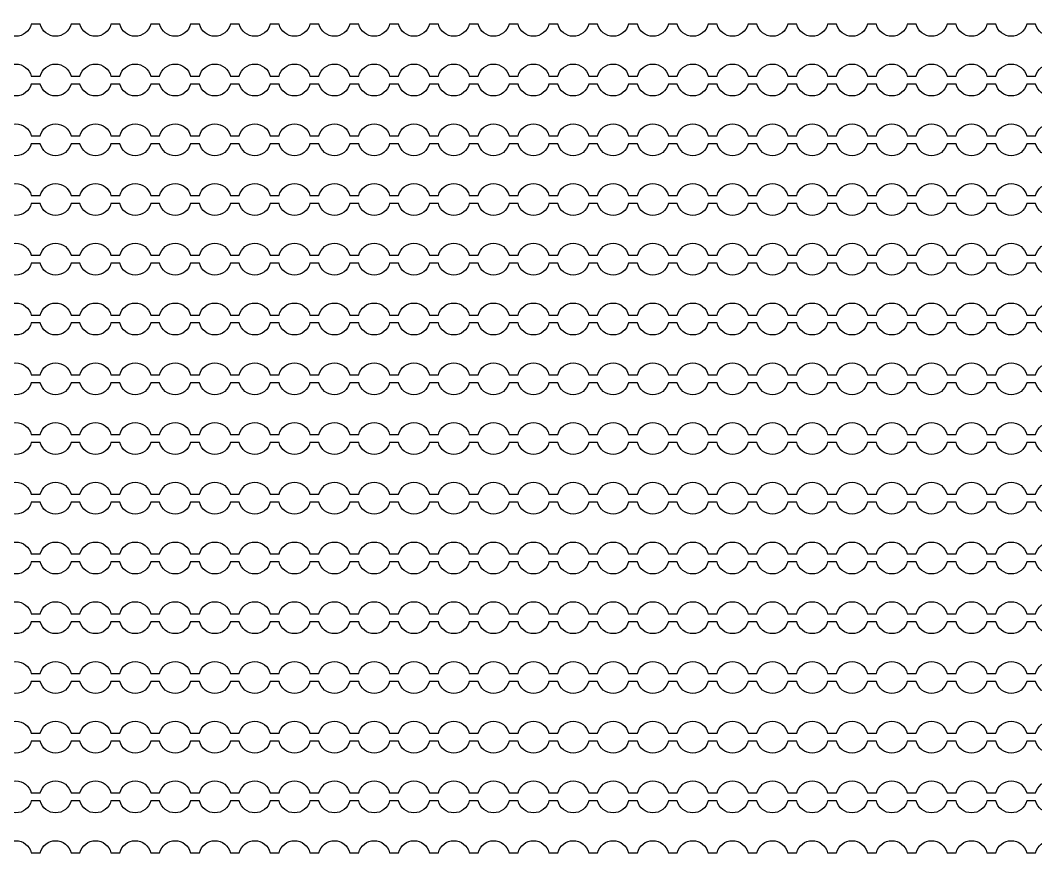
# Model space of a CAD drawing. Extents: x 4056 to 105656, y 4120 to 105720.
# Drawn here: x 56533 to 57808, y 50684 to 51734 of the extents above; entities that cross this region are included whole.
import ezdxf

# ---------------------------------------------------------------- set-up
doc = ezdxf.new("R2010")
doc.units = 13
doc.header["$MEASUREMENT"] = 0
doc.layers.add('Main Layer', color=7, linetype='Continuous', lineweight=0)

msp = doc.modelspace()

# ---------------------------------------------------------------- linework, layer by layer
for points in [[(57846.5, 51728.9, -0.774597), (57807.7, 51728.9), (57796.5, 51728.9, -0.774597), (57757.7, 51728.9), (57746.5, 51728.9, -0.774597), (57707.7, 51728.9), (57696.5, 51728.9, -0.774597), (57657.7, 51728.9), (57646.5, 51728.9, -0.774597), (57607.7, 51728.9), (57596.5, 51728.9, -0.774597), (57557.7, 51728.9), (57546.5, 51728.9, -0.774597), (57507.7, 51728.9), (57496.5, 51728.9, -0.774597), (57457.7, 51728.9), (57446.5, 51728.9, -0.774597), (57407.7, 51728.9), (57396.5, 51728.9, -0.774597), (57357.7, 51728.9), (57346.5, 51728.9, -0.774597), (57307.7, 51728.9), (57296.5, 51728.9, -0.774597), (57257.7, 51728.9), (57246.5, 51728.9, -0.774597), (57207.7, 51728.9), (57196.5, 51728.9, -0.774597), (57157.7, 51728.9), (57146.5, 51728.9, -0.774597), (57107.7, 51728.9), (57096.5, 51728.9, -0.774597), (57057.7, 51728.9), (57046.5, 51728.9, -0.774597), (57007.7, 51728.9), (56996.5, 51728.9, -0.774597), (56957.7, 51728.9), (56946.5, 51728.9, -0.774597), (56907.7, 51728.9), (56896.5, 51728.9, -0.774597), (56857.7, 51728.9), (56846.5, 51728.9, -0.774597), (56807.7, 51728.9), (56796.5, 51728.9, -0.774597), (56757.7, 51728.9), (56746.5, 51728.9, -0.774597), (56707.7, 51728.9), (56696.5, 51728.9, -0.774597), (56657.7, 51728.9), (56646.5, 51728.9, -0.774597), (56607.7, 51728.9), (56596.5, 51728.9, -0.774597), (56557.7, 51728.9), (56546.5, 51728.9, -0.774597), (56507.7, 51728.9)], [(56507.7, 51663.9, -0.774597), (56546.5, 51663.9), (56557.7, 51663.9, -0.774597), (56596.5, 51663.9), (56607.7, 51663.9, -0.774597), (56646.5, 51663.9), (56657.7, 51663.9, -0.774597), (56696.5, 51663.9), (56707.7, 51663.9, -0.774597), (56746.5, 51663.9), (56757.7, 51663.9, -0.774597), (56796.5, 51663.9), (56807.7, 51663.9, -0.774597), (56846.5, 51663.9), (56857.7, 51663.9, -0.774597), (56896.5, 51663.9), (56907.7, 51663.9, -0.774597), (56946.5, 51663.9), (56957.7, 51663.9, -0.774597), (56996.5, 51663.9), (57007.7, 51663.9, -0.774597), (57046.5, 51663.9), (57057.7, 51663.9, -0.774597), (57096.5, 51663.9), (57107.7, 51663.9, -0.774597), (57146.5, 51663.9), (57157.7, 51663.9, -0.774597), (57196.5, 51663.9), (57207.7, 51663.9, -0.774597), (57246.5, 51663.9), (57257.7, 51663.9, -0.774597), (57296.5, 51663.9), (57307.7, 51663.9, -0.774597), (57346.5, 51663.9), (57357.7, 51663.9, -0.774597), (57396.5, 51663.9), (57407.7, 51663.9, -0.774597), (57446.5, 51663.9), (57457.7, 51663.9, -0.774597), (57496.5, 51663.9), (57507.7, 51663.9, -0.774597), (57546.5, 51663.9), (57557.7, 51663.9, -0.774597), (57596.5, 51663.9), (57607.7, 51663.9, -0.774597), (57646.5, 51663.9), (57657.7, 51663.9, -0.774597), (57696.5, 51663.9), (57707.7, 51663.9, -0.774597), (57746.5, 51663.9), (57757.7, 51663.9, -0.774597), (57796.5, 51663.9), (57807.7, 51663.9, -0.774597), (57846.5, 51663.9)], [(57846.5, 51653.9, -0.774597), (57807.7, 51653.9), (57796.5, 51653.9, -0.774597), (57757.7, 51653.9), (57746.5, 51653.9, -0.774597), (57707.7, 51653.9), (57696.5, 51653.9, -0.774597), (57657.7, 51653.9), (57646.5, 51653.9, -0.774597), (57607.7, 51653.9), (57596.5, 51653.9, -0.774597), (57557.7, 51653.9), (57546.5, 51653.9, -0.774597), (57507.7, 51653.9), (57496.5, 51653.9, -0.774597), (57457.7, 51653.9), (57446.5, 51653.9, -0.774597), (57407.7, 51653.9), (57396.5, 51653.9, -0.774597), (57357.7, 51653.9), (57346.5, 51653.9, -0.774597), (57307.7, 51653.9), (57296.5, 51653.9, -0.774597), (57257.7, 51653.9), (57246.5, 51653.9, -0.774597), (57207.7, 51653.9), (57196.5, 51653.9, -0.774597), (57157.7, 51653.9), (57146.5, 51653.9, -0.774597), (57107.7, 51653.9), (57096.5, 51653.9, -0.774597), (57057.7, 51653.9), (57046.5, 51653.9, -0.774597), (57007.7, 51653.9), (56996.5, 51653.9, -0.774597), (56957.7, 51653.9), (56946.5, 51653.9, -0.774597), (56907.7, 51653.9), (56896.5, 51653.9, -0.774597), (56857.7, 51653.9), (56846.5, 51653.9, -0.774597), (56807.7, 51653.9), (56796.5, 51653.9, -0.774597), (56757.7, 51653.9), (56746.5, 51653.9, -0.774597), (56707.7, 51653.9), (56696.5, 51653.9, -0.774597), (56657.7, 51653.9), (56646.5, 51653.9, -0.774597), (56607.7, 51653.9), (56596.5, 51653.9, -0.774597), (56557.7, 51653.9), (56546.5, 51653.9, -0.774597), (56507.7, 51653.9)], [(56507.7, 51588.9, -0.774597), (56546.5, 51588.9), (56557.7, 51588.9, -0.774597), (56596.5, 51588.9), (56607.7, 51588.9, -0.774597), (56646.5, 51588.9), (56657.7, 51588.9, -0.774597), (56696.5, 51588.9), (56707.7, 51588.9, -0.774597), (56746.5, 51588.9), (56757.7, 51588.9, -0.774597), (56796.5, 51588.9), (56807.7, 51588.9, -0.774597), (56846.5, 51588.9), (56857.7, 51588.9, -0.774597), (56896.5, 51588.9), (56907.7, 51588.9, -0.774597), (56946.5, 51588.9), (56957.7, 51588.9, -0.774597), (56996.5, 51588.9), (57007.7, 51588.9, -0.774597), (57046.5, 51588.9), (57057.7, 51588.9, -0.774597), (57096.5, 51588.9), (57107.7, 51588.9, -0.774597), (57146.5, 51588.9), (57157.7, 51588.9, -0.774597), (57196.5, 51588.9), (57207.7, 51588.9, -0.774597), (57246.5, 51588.9), (57257.7, 51588.9, -0.774597), (57296.5, 51588.9), (57307.7, 51588.9, -0.774597), (57346.5, 51588.9), (57357.7, 51588.9, -0.774597), (57396.5, 51588.9), (57407.7, 51588.9, -0.774597), (57446.5, 51588.9), (57457.7, 51588.9, -0.774597), (57496.5, 51588.9), (57507.7, 51588.9, -0.774597), (57546.5, 51588.9), (57557.7, 51588.9, -0.774597), (57596.5, 51588.9), (57607.7, 51588.9, -0.774597), (57646.5, 51588.9), (57657.7, 51588.9, -0.774597), (57696.5, 51588.9), (57707.7, 51588.9, -0.774597), (57746.5, 51588.9), (57757.7, 51588.9, -0.774597), (57796.5, 51588.9), (57807.7, 51588.9, -0.774597), (57846.5, 51588.9)], [(57846.5, 51578.9, -0.774597), (57807.7, 51578.9), (57796.5, 51578.9, -0.774597), (57757.7, 51578.9), (57746.5, 51578.9, -0.774597), (57707.7, 51578.9), (57696.5, 51578.9, -0.774597), (57657.7, 51578.9), (57646.5, 51578.9, -0.774597), (57607.7, 51578.9), (57596.5, 51578.9, -0.774597), (57557.7, 51578.9), (57546.5, 51578.9, -0.774597), (57507.7, 51578.9), (57496.5, 51578.9, -0.774597), (57457.7, 51578.9), (57446.5, 51578.9, -0.774597), (57407.7, 51578.9), (57396.5, 51578.9, -0.774597), (57357.7, 51578.9), (57346.5, 51578.9, -0.774597), (57307.7, 51578.9), (57296.5, 51578.9, -0.774597), (57257.7, 51578.9), (57246.5, 51578.9, -0.774597), (57207.7, 51578.9), (57196.5, 51578.9, -0.774597), (57157.7, 51578.9), (57146.5, 51578.9, -0.774597), (57107.7, 51578.9), (57096.5, 51578.9, -0.774597), (57057.7, 51578.9), (57046.5, 51578.9, -0.774597), (57007.7, 51578.9), (56996.5, 51578.9, -0.774597), (56957.7, 51578.9), (56946.5, 51578.9, -0.774597), (56907.7, 51578.9), (56896.5, 51578.9, -0.774597), (56857.7, 51578.9), (56846.5, 51578.9, -0.774597), (56807.7, 51578.9), (56796.5, 51578.9, -0.774597), (56757.7, 51578.9), (56746.5, 51578.9, -0.774597), (56707.7, 51578.9), (56696.5, 51578.9, -0.774597), (56657.7, 51578.9), (56646.5, 51578.9, -0.774597), (56607.7, 51578.9), (56596.5, 51578.9, -0.774597), (56557.7, 51578.9), (56546.5, 51578.9, -0.774597), (56507.7, 51578.9)], [(56507.7, 51513.9, -0.774597), (56546.5, 51513.9), (56557.7, 51513.9, -0.774597), (56596.5, 51513.9), (56607.7, 51513.9, -0.774597), (56646.5, 51513.9), (56657.7, 51513.9, -0.774597), (56696.5, 51513.9), (56707.7, 51513.9, -0.774597), (56746.5, 51513.9), (56757.7, 51513.9, -0.774597), (56796.5, 51513.9), (56807.7, 51513.9, -0.774597), (56846.5, 51513.9), (56857.7, 51513.9, -0.774597), (56896.5, 51513.9), (56907.7, 51513.9, -0.774597), (56946.5, 51513.9), (56957.7, 51513.9, -0.774597), (56996.5, 51513.9), (57007.7, 51513.9, -0.774597), (57046.5, 51513.9), (57057.7, 51513.9, -0.774597), (57096.5, 51513.9), (57107.7, 51513.9, -0.774597), (57146.5, 51513.9), (57157.7, 51513.9, -0.774597), (57196.5, 51513.9), (57207.7, 51513.9, -0.774597), (57246.5, 51513.9), (57257.7, 51513.9, -0.774597), (57296.5, 51513.9), (57307.7, 51513.9, -0.774597), (57346.5, 51513.9), (57357.7, 51513.9, -0.774597), (57396.5, 51513.9), (57407.7, 51513.9, -0.774597), (57446.5, 51513.9), (57457.7, 51513.9, -0.774597), (57496.5, 51513.9), (57507.7, 51513.9, -0.774597), (57546.5, 51513.9), (57557.7, 51513.9, -0.774597), (57596.5, 51513.9), (57607.7, 51513.9, -0.774597), (57646.5, 51513.9), (57657.7, 51513.9, -0.774597), (57696.5, 51513.9), (57707.7, 51513.9, -0.774597), (57746.5, 51513.9), (57757.7, 51513.9, -0.774597), (57796.5, 51513.9), (57807.7, 51513.9, -0.774597), (57846.5, 51513.9)], [(57846.5, 51503.9, -0.774597), (57807.7, 51503.9), (57796.5, 51503.9, -0.774597), (57757.7, 51503.9), (57746.5, 51503.9, -0.774597), (57707.7, 51503.9), (57696.5, 51503.9, -0.774597), (57657.7, 51503.9), (57646.5, 51503.9, -0.774597), (57607.7, 51503.9), (57596.5, 51503.9, -0.774597), (57557.7, 51503.9), (57546.5, 51503.9, -0.774597), (57507.7, 51503.9), (57496.5, 51503.9, -0.774597), (57457.7, 51503.9), (57446.5, 51503.9, -0.774597), (57407.7, 51503.9), (57396.5, 51503.9, -0.774597), (57357.7, 51503.9), (57346.5, 51503.9, -0.774597), (57307.7, 51503.9), (57296.5, 51503.9, -0.774597), (57257.7, 51503.9), (57246.5, 51503.9, -0.774597), (57207.7, 51503.9), (57196.5, 51503.9, -0.774597), (57157.7, 51503.9), (57146.5, 51503.9, -0.774597), (57107.7, 51503.9), (57096.5, 51503.9, -0.774597), (57057.7, 51503.9), (57046.5, 51503.9, -0.774597), (57007.7, 51503.9), (56996.5, 51503.9, -0.774597), (56957.7, 51503.9), (56946.5, 51503.9, -0.774597), (56907.7, 51503.9), (56896.5, 51503.9, -0.774597), (56857.7, 51503.9), (56846.5, 51503.9, -0.774597), (56807.7, 51503.9), (56796.5, 51503.9, -0.774597), (56757.7, 51503.9), (56746.5, 51503.9, -0.774597), (56707.7, 51503.9), (56696.5, 51503.9, -0.774597), (56657.7, 51503.9), (56646.5, 51503.9, -0.774597), (56607.7, 51503.9), (56596.5, 51503.9, -0.774597), (56557.7, 51503.9), (56546.5, 51503.9, -0.774597), (56507.7, 51503.9)], [(56507.7, 51438.9, -0.774597), (56546.5, 51438.9), (56557.7, 51438.9, -0.774597), (56596.5, 51438.9), (56607.7, 51438.9, -0.774597), (56646.5, 51438.9), (56657.7, 51438.9, -0.774597), (56696.5, 51438.9), (56707.7, 51438.9, -0.774597), (56746.5, 51438.9), (56757.7, 51438.9, -0.774597), (56796.5, 51438.9), (56807.7, 51438.9, -0.774597), (56846.5, 51438.9), (56857.7, 51438.9, -0.774597), (56896.5, 51438.9), (56907.7, 51438.9, -0.774597), (56946.5, 51438.9), (56957.7, 51438.9, -0.774597), (56996.5, 51438.9), (57007.7, 51438.9, -0.774597), (57046.5, 51438.9), (57057.7, 51438.9, -0.774597), (57096.5, 51438.9), (57107.7, 51438.9, -0.774597), (57146.5, 51438.9), (57157.7, 51438.9, -0.774597), (57196.5, 51438.9), (57207.7, 51438.9, -0.774597), (57246.5, 51438.9), (57257.7, 51438.9, -0.774597), (57296.5, 51438.9), (57307.7, 51438.9, -0.774597), (57346.5, 51438.9), (57357.7, 51438.9, -0.774597), (57396.5, 51438.9), (57407.7, 51438.9, -0.774597), (57446.5, 51438.9), (57457.7, 51438.9, -0.774597), (57496.5, 51438.9), (57507.7, 51438.9, -0.774597), (57546.5, 51438.9), (57557.7, 51438.9, -0.774597), (57596.5, 51438.9), (57607.7, 51438.9, -0.774597), (57646.5, 51438.9), (57657.7, 51438.9, -0.774597), (57696.5, 51438.9), (57707.7, 51438.9, -0.774597), (57746.5, 51438.9), (57757.7, 51438.9, -0.774597), (57796.5, 51438.9), (57807.7, 51438.9, -0.774597), (57846.5, 51438.9)], [(57846.5, 51428.9, -0.774597), (57807.7, 51428.9), (57796.5, 51428.9, -0.774597), (57757.7, 51428.9), (57746.5, 51428.9, -0.774597), (57707.7, 51428.9), (57696.5, 51428.9, -0.774597), (57657.7, 51428.9), (57646.5, 51428.9, -0.774597), (57607.7, 51428.9), (57596.5, 51428.9, -0.774597), (57557.7, 51428.9), (57546.5, 51428.9, -0.774597), (57507.7, 51428.9), (57496.5, 51428.9, -0.774597), (57457.7, 51428.9), (57446.5, 51428.9, -0.774597), (57407.7, 51428.9), (57396.5, 51428.9, -0.774597), (57357.7, 51428.9), (57346.5, 51428.9, -0.774597), (57307.7, 51428.9), (57296.5, 51428.9, -0.774597), (57257.7, 51428.9), (57246.5, 51428.9, -0.774597), (57207.7, 51428.9), (57196.5, 51428.9, -0.774597), (57157.7, 51428.9), (57146.5, 51428.9, -0.774597), (57107.7, 51428.9), (57096.5, 51428.9, -0.774597), (57057.7, 51428.9), (57046.5, 51428.9, -0.774597), (57007.7, 51428.9), (56996.5, 51428.9, -0.774597), (56957.7, 51428.9), (56946.5, 51428.9, -0.774597), (56907.7, 51428.9), (56896.5, 51428.9, -0.774597), (56857.7, 51428.9), (56846.5, 51428.9, -0.774597), (56807.7, 51428.9), (56796.5, 51428.9, -0.774597), (56757.7, 51428.9), (56746.5, 51428.9, -0.774597), (56707.7, 51428.9), (56696.5, 51428.9, -0.774597), (56657.7, 51428.9), (56646.5, 51428.9, -0.774597), (56607.7, 51428.9), (56596.5, 51428.9, -0.774597), (56557.7, 51428.9), (56546.5, 51428.9, -0.774597), (56507.7, 51428.9)], [(56507.7, 51363.9, -0.774597), (56546.5, 51363.9), (56557.7, 51363.9, -0.774597), (56596.5, 51363.9), (56607.7, 51363.9, -0.774597), (56646.5, 51363.9), (56657.7, 51363.9, -0.774597), (56696.5, 51363.9), (56707.7, 51363.9, -0.774597), (56746.5, 51363.9), (56757.7, 51363.9, -0.774597), (56796.5, 51363.9), (56807.7, 51363.9, -0.774597), (56846.5, 51363.9), (56857.7, 51363.9, -0.774597), (56896.5, 51363.9), (56907.7, 51363.9, -0.774597), (56946.5, 51363.9), (56957.7, 51363.9, -0.774597), (56996.5, 51363.9), (57007.7, 51363.9, -0.774597), (57046.5, 51363.9), (57057.7, 51363.9, -0.774597), (57096.5, 51363.9), (57107.7, 51363.9, -0.774597), (57146.5, 51363.9), (57157.7, 51363.9, -0.774597), (57196.5, 51363.9), (57207.7, 51363.9, -0.774597), (57246.5, 51363.9), (57257.7, 51363.9, -0.774597), (57296.5, 51363.9), (57307.7, 51363.9, -0.774597), (57346.5, 51363.9), (57357.7, 51363.9, -0.774597), (57396.5, 51363.9), (57407.7, 51363.9, -0.774597), (57446.5, 51363.9), (57457.7, 51363.9, -0.774597), (57496.5, 51363.9), (57507.7, 51363.9, -0.774597), (57546.5, 51363.9), (57557.7, 51363.9, -0.774597), (57596.5, 51363.9), (57607.7, 51363.9, -0.774597), (57646.5, 51363.9), (57657.7, 51363.9, -0.774597), (57696.5, 51363.9), (57707.7, 51363.9, -0.774597), (57746.5, 51363.9), (57757.7, 51363.9, -0.774597), (57796.5, 51363.9), (57807.7, 51363.9, -0.774597), (57846.5, 51363.9)], [(57846.5, 51353.9, -0.774597), (57807.7, 51353.9), (57796.5, 51353.9, -0.774597), (57757.7, 51353.9), (57746.5, 51353.9, -0.774597), (57707.7, 51353.9), (57696.5, 51353.9, -0.774597), (57657.7, 51353.9), (57646.5, 51353.9, -0.774597), (57607.7, 51353.9), (57596.5, 51353.9, -0.774597), (57557.7, 51353.9), (57546.5, 51353.9, -0.774597), (57507.7, 51353.9), (57496.5, 51353.9, -0.774597), (57457.7, 51353.9), (57446.5, 51353.9, -0.774597), (57407.7, 51353.9), (57396.5, 51353.9, -0.774597), (57357.7, 51353.9), (57346.5, 51353.9, -0.774597), (57307.7, 51353.9), (57296.5, 51353.9, -0.774597), (57257.7, 51353.9), (57246.5, 51353.9, -0.774597), (57207.7, 51353.9), (57196.5, 51353.9, -0.774597), (57157.7, 51353.9), (57146.5, 51353.9, -0.774597), (57107.7, 51353.9), (57096.5, 51353.9, -0.774597), (57057.7, 51353.9), (57046.5, 51353.9, -0.774597), (57007.7, 51353.9), (56996.5, 51353.9, -0.774597), (56957.7, 51353.9), (56946.5, 51353.9, -0.774597), (56907.7, 51353.9), (56896.5, 51353.9, -0.774597), (56857.7, 51353.9), (56846.5, 51353.9, -0.774597), (56807.7, 51353.9), (56796.5, 51353.9, -0.774597), (56757.7, 51353.9), (56746.5, 51353.9, -0.774597), (56707.7, 51353.9), (56696.5, 51353.9, -0.774597), (56657.7, 51353.9), (56646.5, 51353.9, -0.774597), (56607.7, 51353.9), (56596.5, 51353.9, -0.774597), (56557.7, 51353.9), (56546.5, 51353.9, -0.774597), (56507.7, 51353.9)], [(56507.7, 51288.9, -0.774597), (56546.5, 51288.9), (56557.7, 51288.9, -0.774597), (56596.5, 51288.9), (56607.7, 51288.9, -0.774597), (56646.5, 51288.9), (56657.7, 51288.9, -0.774597), (56696.5, 51288.9), (56707.7, 51288.9, -0.774597), (56746.5, 51288.9), (56757.7, 51288.9, -0.774597), (56796.5, 51288.9), (56807.7, 51288.9, -0.774597), (56846.5, 51288.9), (56857.7, 51288.9, -0.774597), (56896.5, 51288.9), (56907.7, 51288.9, -0.774597), (56946.5, 51288.9), (56957.7, 51288.9, -0.774597), (56996.5, 51288.9), (57007.7, 51288.9, -0.774597), (57046.5, 51288.9), (57057.7, 51288.9, -0.774597), (57096.5, 51288.9), (57107.7, 51288.9, -0.774597), (57146.5, 51288.9), (57157.7, 51288.9, -0.774597), (57196.5, 51288.9), (57207.7, 51288.9, -0.774597), (57246.5, 51288.9), (57257.7, 51288.9, -0.774597), (57296.5, 51288.9), (57307.7, 51288.9, -0.774597), (57346.5, 51288.9), (57357.7, 51288.9, -0.774597), (57396.5, 51288.9), (57407.7, 51288.9, -0.774597), (57446.5, 51288.9), (57457.7, 51288.9, -0.774597), (57496.5, 51288.9), (57507.7, 51288.9, -0.774597), (57546.5, 51288.9), (57557.7, 51288.9, -0.774597), (57596.5, 51288.9), (57607.7, 51288.9, -0.774597), (57646.5, 51288.9), (57657.7, 51288.9, -0.774597), (57696.5, 51288.9), (57707.7, 51288.9, -0.774597), (57746.5, 51288.9), (57757.7, 51288.9, -0.774597), (57796.5, 51288.9), (57807.7, 51288.9, -0.774597), (57846.5, 51288.9)], [(57846.5, 51278.9, -0.774597), (57807.7, 51278.9), (57796.5, 51278.9, -0.774597), (57757.7, 51278.9), (57746.5, 51278.9, -0.774597), (57707.7, 51278.9), (57696.5, 51278.9, -0.774597), (57657.7, 51278.9), (57646.5, 51278.9, -0.774597), (57607.7, 51278.9), (57596.5, 51278.9, -0.774597), (57557.7, 51278.9), (57546.5, 51278.9, -0.774597), (57507.7, 51278.9), (57496.5, 51278.9, -0.774597), (57457.7, 51278.9), (57446.5, 51278.9, -0.774597), (57407.7, 51278.9), (57396.5, 51278.9, -0.774597), (57357.7, 51278.9), (57346.5, 51278.9, -0.774597), (57307.7, 51278.9), (57296.5, 51278.9, -0.774597), (57257.7, 51278.9), (57246.5, 51278.9, -0.774597), (57207.7, 51278.9), (57196.5, 51278.9, -0.774597), (57157.7, 51278.9), (57146.5, 51278.9, -0.774597), (57107.7, 51278.9), (57096.5, 51278.9, -0.774597), (57057.7, 51278.9), (57046.5, 51278.9, -0.774597), (57007.7, 51278.9), (56996.5, 51278.9, -0.774597), (56957.7, 51278.9), (56946.5, 51278.9, -0.774597), (56907.7, 51278.9), (56896.5, 51278.9, -0.774597), (56857.7, 51278.9), (56846.5, 51278.9, -0.774597), (56807.7, 51278.9), (56796.5, 51278.9, -0.774597), (56757.7, 51278.9), (56746.5, 51278.9, -0.774597), (56707.7, 51278.9), (56696.5, 51278.9, -0.774597), (56657.7, 51278.9), (56646.5, 51278.9, -0.774597), (56607.7, 51278.9), (56596.5, 51278.9, -0.774597), (56557.7, 51278.9), (56546.5, 51278.9, -0.774597), (56507.7, 51278.9)], [(56507.7, 51213.9, -0.774597), (56546.5, 51213.9), (56557.7, 51213.9, -0.774597), (56596.5, 51213.9), (56607.7, 51213.9, -0.774597), (56646.5, 51213.9), (56657.7, 51213.9, -0.774597), (56696.5, 51213.9), (56707.7, 51213.9, -0.774597), (56746.5, 51213.9), (56757.7, 51213.9, -0.774597), (56796.5, 51213.9), (56807.7, 51213.9, -0.774597), (56846.5, 51213.9), (56857.7, 51213.9, -0.774597), (56896.5, 51213.9), (56907.7, 51213.9, -0.774597), (56946.5, 51213.9), (56957.7, 51213.9, -0.774597), (56996.5, 51213.9), (57007.7, 51213.9, -0.774597), (57046.5, 51213.9), (57057.7, 51213.9, -0.774597), (57096.5, 51213.9), (57107.7, 51213.9, -0.774597), (57146.5, 51213.9), (57157.7, 51213.9, -0.774597), (57196.5, 51213.9), (57207.7, 51213.9, -0.774597), (57246.5, 51213.9), (57257.7, 51213.9, -0.774597), (57296.5, 51213.9), (57307.7, 51213.9, -0.774597), (57346.5, 51213.9), (57357.7, 51213.9, -0.774597), (57396.5, 51213.9), (57407.7, 51213.9, -0.774597), (57446.5, 51213.9), (57457.7, 51213.9, -0.774597), (57496.5, 51213.9), (57507.7, 51213.9, -0.774597), (57546.5, 51213.9), (57557.7, 51213.9, -0.774597), (57596.5, 51213.9), (57607.7, 51213.9, -0.774597), (57646.5, 51213.9), (57657.7, 51213.9, -0.774597), (57696.5, 51213.9), (57707.7, 51213.9, -0.774597), (57746.5, 51213.9), (57757.7, 51213.9, -0.774597), (57796.5, 51213.9), (57807.7, 51213.9, -0.774597), (57846.5, 51213.9)], [(57846.5, 51203.9, -0.774597), (57807.7, 51203.9), (57796.5, 51203.9, -0.774597), (57757.7, 51203.9), (57746.5, 51203.9, -0.774597), (57707.7, 51203.9), (57696.5, 51203.9, -0.774597), (57657.7, 51203.9), (57646.5, 51203.9, -0.774597), (57607.7, 51203.9), (57596.5, 51203.9, -0.774597), (57557.7, 51203.9), (57546.5, 51203.9, -0.774597), (57507.7, 51203.9), (57496.5, 51203.9, -0.774597), (57457.7, 51203.9), (57446.5, 51203.9, -0.774597), (57407.7, 51203.9), (57396.5, 51203.9, -0.774597), (57357.7, 51203.9), (57346.5, 51203.9, -0.774597), (57307.7, 51203.9), (57296.5, 51203.9, -0.774597), (57257.7, 51203.9), (57246.5, 51203.9, -0.774597), (57207.7, 51203.9), (57196.5, 51203.9, -0.774597), (57157.7, 51203.9), (57146.5, 51203.9, -0.774597), (57107.7, 51203.9), (57096.5, 51203.9, -0.774597), (57057.7, 51203.9), (57046.5, 51203.9, -0.774597), (57007.7, 51203.9), (56996.5, 51203.9, -0.774597), (56957.7, 51203.9), (56946.5, 51203.9, -0.774597), (56907.7, 51203.9), (56896.5, 51203.9, -0.774597), (56857.7, 51203.9), (56846.5, 51203.9, -0.774597), (56807.7, 51203.9), (56796.5, 51203.9, -0.774597), (56757.7, 51203.9), (56746.5, 51203.9, -0.774597), (56707.7, 51203.9), (56696.5, 51203.9, -0.774597), (56657.7, 51203.9), (56646.5, 51203.9, -0.774597), (56607.7, 51203.9), (56596.5, 51203.9, -0.774597), (56557.7, 51203.9), (56546.5, 51203.9, -0.774597), (56507.7, 51203.9)], [(56507.7, 51138.9, -0.774597), (56546.5, 51138.9), (56557.7, 51138.9, -0.774597), (56596.5, 51138.9), (56607.7, 51138.9, -0.774597), (56646.5, 51138.9), (56657.7, 51138.9, -0.774597), (56696.5, 51138.9), (56707.7, 51138.9, -0.774597), (56746.5, 51138.9), (56757.7, 51138.9, -0.774597), (56796.5, 51138.9), (56807.7, 51138.9, -0.774597), (56846.5, 51138.9), (56857.7, 51138.9, -0.774597), (56896.5, 51138.9), (56907.7, 51138.9, -0.774597), (56946.5, 51138.9), (56957.7, 51138.9, -0.774597), (56996.5, 51138.9), (57007.7, 51138.9, -0.774597), (57046.5, 51138.9), (57057.7, 51138.9, -0.774597), (57096.5, 51138.9), (57107.7, 51138.9, -0.774597), (57146.5, 51138.9), (57157.7, 51138.9, -0.774597), (57196.5, 51138.9), (57207.7, 51138.9, -0.774597), (57246.5, 51138.9), (57257.7, 51138.9, -0.774597), (57296.5, 51138.9), (57307.7, 51138.9, -0.774597), (57346.5, 51138.9), (57357.7, 51138.9, -0.774597), (57396.5, 51138.9), (57407.7, 51138.9, -0.774597), (57446.5, 51138.9), (57457.7, 51138.9, -0.774597), (57496.5, 51138.9), (57507.7, 51138.9, -0.774597), (57546.5, 51138.9), (57557.7, 51138.9, -0.774597), (57596.5, 51138.9), (57607.7, 51138.9, -0.774597), (57646.5, 51138.9), (57657.7, 51138.9, -0.774597), (57696.5, 51138.9), (57707.7, 51138.9, -0.774597), (57746.5, 51138.9), (57757.7, 51138.9, -0.774597), (57796.5, 51138.9), (57807.7, 51138.9, -0.774597), (57846.5, 51138.9)], [(57846.5, 51128.9, -0.774597), (57807.7, 51128.9), (57796.5, 51128.9, -0.774597), (57757.7, 51128.9), (57746.5, 51128.9, -0.774597), (57707.7, 51128.9), (57696.5, 51128.9, -0.774597), (57657.7, 51128.9), (57646.5, 51128.9, -0.774597), (57607.7, 51128.9), (57596.5, 51128.9, -0.774597), (57557.7, 51128.9), (57546.5, 51128.9, -0.774597), (57507.7, 51128.9), (57496.5, 51128.9, -0.774597), (57457.7, 51128.9), (57446.5, 51128.9, -0.774597), (57407.7, 51128.9), (57396.5, 51128.9, -0.774597), (57357.7, 51128.9), (57346.5, 51128.9, -0.774597), (57307.7, 51128.9), (57296.5, 51128.9, -0.774597), (57257.7, 51128.9), (57246.5, 51128.9, -0.774597), (57207.7, 51128.9), (57196.5, 51128.9, -0.774597), (57157.7, 51128.9), (57146.5, 51128.9, -0.774597), (57107.7, 51128.9), (57096.5, 51128.9, -0.774597), (57057.7, 51128.9), (57046.5, 51128.9, -0.774597), (57007.7, 51128.9), (56996.5, 51128.9, -0.774597), (56957.7, 51128.9), (56946.5, 51128.9, -0.774597), (56907.7, 51128.9), (56896.5, 51128.9, -0.774597), (56857.7, 51128.9), (56846.5, 51128.9, -0.774597), (56807.7, 51128.9), (56796.5, 51128.9, -0.774597), (56757.7, 51128.9), (56746.5, 51128.9, -0.774597), (56707.7, 51128.9), (56696.5, 51128.9, -0.774597), (56657.7, 51128.9), (56646.5, 51128.9, -0.774597), (56607.7, 51128.9), (56596.5, 51128.9, -0.774597), (56557.7, 51128.9), (56546.5, 51128.9, -0.774597), (56507.7, 51128.9)], [(56507.7, 51063.9, -0.774597), (56546.5, 51063.9), (56557.7, 51063.9, -0.774597), (56596.5, 51063.9), (56607.7, 51063.9, -0.774597), (56646.5, 51063.9), (56657.7, 51063.9, -0.774597), (56696.5, 51063.9), (56707.7, 51063.9, -0.774597), (56746.5, 51063.9), (56757.7, 51063.9, -0.774597), (56796.5, 51063.9), (56807.7, 51063.9, -0.774597), (56846.5, 51063.9), (56857.7, 51063.9, -0.774597), (56896.5, 51063.9), (56907.7, 51063.9, -0.774597), (56946.5, 51063.9), (56957.7, 51063.9, -0.774597), (56996.5, 51063.9), (57007.7, 51063.9, -0.774597), (57046.5, 51063.9), (57057.7, 51063.9, -0.774597), (57096.5, 51063.9), (57107.7, 51063.9, -0.774597), (57146.5, 51063.9), (57157.7, 51063.9, -0.774597), (57196.5, 51063.9), (57207.7, 51063.9, -0.774597), (57246.5, 51063.9), (57257.7, 51063.9, -0.774597), (57296.5, 51063.9), (57307.7, 51063.9, -0.774597), (57346.5, 51063.9), (57357.7, 51063.9, -0.774597), (57396.5, 51063.9), (57407.7, 51063.9, -0.774597), (57446.5, 51063.9), (57457.7, 51063.9, -0.774597), (57496.5, 51063.9), (57507.7, 51063.9, -0.774597), (57546.5, 51063.9), (57557.7, 51063.9, -0.774597), (57596.5, 51063.9), (57607.7, 51063.9, -0.774597), (57646.5, 51063.9), (57657.7, 51063.9, -0.774597), (57696.5, 51063.9), (57707.7, 51063.9, -0.774597), (57746.5, 51063.9), (57757.7, 51063.9, -0.774597), (57796.5, 51063.9), (57807.7, 51063.9, -0.774597), (57846.5, 51063.9)], [(57846.5, 51053.9, -0.774597), (57807.7, 51053.9), (57796.5, 51053.9, -0.774597), (57757.7, 51053.9), (57746.5, 51053.9, -0.774597), (57707.7, 51053.9), (57696.5, 51053.9, -0.774597), (57657.7, 51053.9), (57646.5, 51053.9, -0.774597), (57607.7, 51053.9), (57596.5, 51053.9, -0.774597), (57557.7, 51053.9), (57546.5, 51053.9, -0.774597), (57507.7, 51053.9), (57496.5, 51053.9, -0.774597), (57457.7, 51053.9), (57446.5, 51053.9, -0.774597), (57407.7, 51053.9), (57396.5, 51053.9, -0.774597), (57357.7, 51053.9), (57346.5, 51053.9, -0.774597), (57307.7, 51053.9), (57296.5, 51053.9, -0.774597), (57257.7, 51053.9), (57246.5, 51053.9, -0.774597), (57207.7, 51053.9), (57196.5, 51053.9, -0.774597), (57157.7, 51053.9), (57146.5, 51053.9, -0.774597), (57107.7, 51053.9), (57096.5, 51053.9, -0.774597), (57057.7, 51053.9), (57046.5, 51053.9, -0.774597), (57007.7, 51053.9), (56996.5, 51053.9, -0.774597), (56957.7, 51053.9), (56946.5, 51053.9, -0.774597), (56907.7, 51053.9), (56896.5, 51053.9, -0.774597), (56857.7, 51053.9), (56846.5, 51053.9, -0.774597), (56807.7, 51053.9), (56796.5, 51053.9, -0.774597), (56757.7, 51053.9), (56746.5, 51053.9, -0.774597), (56707.7, 51053.9), (56696.5, 51053.9, -0.774597), (56657.7, 51053.9), (56646.5, 51053.9, -0.774597), (56607.7, 51053.9), (56596.5, 51053.9, -0.774597), (56557.7, 51053.9), (56546.5, 51053.9, -0.774597), (56507.7, 51053.9)], [(56507.7, 50988.9, -0.774597), (56546.5, 50988.9), (56557.7, 50988.9, -0.774597), (56596.5, 50988.9), (56607.7, 50988.9, -0.774597), (56646.5, 50988.9), (56657.7, 50988.9, -0.774597), (56696.5, 50988.9), (56707.7, 50988.9, -0.774597), (56746.5, 50988.9), (56757.7, 50988.9, -0.774597), (56796.5, 50988.9), (56807.7, 50988.9, -0.774597), (56846.5, 50988.9), (56857.7, 50988.9, -0.774597), (56896.5, 50988.9), (56907.7, 50988.9, -0.774597), (56946.5, 50988.9), (56957.7, 50988.9, -0.774597), (56996.5, 50988.9), (57007.7, 50988.9, -0.774597), (57046.5, 50988.9), (57057.7, 50988.9, -0.774597), (57096.5, 50988.9), (57107.7, 50988.9, -0.774597), (57146.5, 50988.9), (57157.7, 50988.9, -0.774597), (57196.5, 50988.9), (57207.7, 50988.9, -0.774597), (57246.5, 50988.9), (57257.7, 50988.9, -0.774597), (57296.5, 50988.9), (57307.7, 50988.9, -0.774597), (57346.5, 50988.9), (57357.7, 50988.9, -0.774597), (57396.5, 50988.9), (57407.7, 50988.9, -0.774597), (57446.5, 50988.9), (57457.7, 50988.9, -0.774597), (57496.5, 50988.9), (57507.7, 50988.9, -0.774597), (57546.5, 50988.9), (57557.7, 50988.9, -0.774597), (57596.5, 50988.9), (57607.7, 50988.9, -0.774597), (57646.5, 50988.9), (57657.7, 50988.9, -0.774597), (57696.5, 50988.9), (57707.7, 50988.9, -0.774597), (57746.5, 50988.9), (57757.7, 50988.9, -0.774597), (57796.5, 50988.9), (57807.7, 50988.9, -0.774597), (57846.5, 50988.9)], [(57846.5, 50978.9, -0.774597), (57807.7, 50978.9), (57796.5, 50978.9, -0.774597), (57757.7, 50978.9), (57746.5, 50978.9, -0.774597), (57707.7, 50978.9), (57696.5, 50978.9, -0.774597), (57657.7, 50978.9), (57646.5, 50978.9, -0.774597), (57607.7, 50978.9), (57596.5, 50978.9, -0.774597), (57557.7, 50978.9), (57546.5, 50978.9, -0.774597), (57507.7, 50978.9), (57496.5, 50978.9, -0.774597), (57457.7, 50978.9), (57446.5, 50978.9, -0.774597), (57407.7, 50978.9), (57396.5, 50978.9, -0.774597), (57357.7, 50978.9), (57346.5, 50978.9, -0.774597), (57307.7, 50978.9), (57296.5, 50978.9, -0.774597), (57257.7, 50978.9), (57246.5, 50978.9, -0.774597), (57207.7, 50978.9), (57196.5, 50978.9, -0.774597), (57157.7, 50978.9), (57146.5, 50978.9, -0.774597), (57107.7, 50978.9), (57096.5, 50978.9, -0.774597), (57057.7, 50978.9), (57046.5, 50978.9, -0.774597), (57007.7, 50978.9), (56996.5, 50978.9, -0.774597), (56957.7, 50978.9), (56946.5, 50978.9, -0.774597), (56907.7, 50978.9), (56896.5, 50978.9, -0.774597), (56857.7, 50978.9), (56846.5, 50978.9, -0.774597), (56807.7, 50978.9), (56796.5, 50978.9, -0.774597), (56757.7, 50978.9), (56746.5, 50978.9, -0.774597), (56707.7, 50978.9), (56696.5, 50978.9, -0.774597), (56657.7, 50978.9), (56646.5, 50978.9, -0.774597), (56607.7, 50978.9), (56596.5, 50978.9, -0.774597), (56557.7, 50978.9), (56546.5, 50978.9, -0.774597), (56507.7, 50978.9)], [(56507.7, 50913.9, -0.774597), (56546.5, 50913.9), (56557.7, 50913.9, -0.774597), (56596.5, 50913.9), (56607.7, 50913.9, -0.774597), (56646.5, 50913.9), (56657.7, 50913.9, -0.774597), (56696.5, 50913.9), (56707.7, 50913.9, -0.774597), (56746.5, 50913.9), (56757.7, 50913.9, -0.774597), (56796.5, 50913.9), (56807.7, 50913.9, -0.774597), (56846.5, 50913.9), (56857.7, 50913.9, -0.774597), (56896.5, 50913.9), (56907.7, 50913.9, -0.774597), (56946.5, 50913.9), (56957.7, 50913.9, -0.774597), (56996.5, 50913.9), (57007.7, 50913.9, -0.774597), (57046.5, 50913.9), (57057.7, 50913.9, -0.774597), (57096.5, 50913.9), (57107.7, 50913.9, -0.774597), (57146.5, 50913.9), (57157.7, 50913.9, -0.774597), (57196.5, 50913.9), (57207.7, 50913.9, -0.774597), (57246.5, 50913.9), (57257.7, 50913.9, -0.774597), (57296.5, 50913.9), (57307.7, 50913.9, -0.774597), (57346.5, 50913.9), (57357.7, 50913.9, -0.774597), (57396.5, 50913.9), (57407.7, 50913.9, -0.774597), (57446.5, 50913.9), (57457.7, 50913.9, -0.774597), (57496.5, 50913.9), (57507.7, 50913.9, -0.774597), (57546.5, 50913.9), (57557.7, 50913.9, -0.774597), (57596.5, 50913.9), (57607.7, 50913.9, -0.774597), (57646.5, 50913.9), (57657.7, 50913.9, -0.774597), (57696.5, 50913.9), (57707.7, 50913.9, -0.774597), (57746.5, 50913.9), (57757.7, 50913.9, -0.774597), (57796.5, 50913.9), (57807.7, 50913.9, -0.774597), (57846.5, 50913.9)], [(57846.5, 50903.9, -0.774597), (57807.7, 50903.9), (57796.5, 50903.9, -0.774597), (57757.7, 50903.9), (57746.5, 50903.9, -0.774597), (57707.7, 50903.9), (57696.5, 50903.9, -0.774597), (57657.7, 50903.9), (57646.5, 50903.9, -0.774597), (57607.7, 50903.9), (57596.5, 50903.9, -0.774597), (57557.7, 50903.9), (57546.5, 50903.9, -0.774597), (57507.7, 50903.9), (57496.5, 50903.9, -0.774597), (57457.7, 50903.9), (57446.5, 50903.9, -0.774597), (57407.7, 50903.9), (57396.5, 50903.9, -0.774597), (57357.7, 50903.9), (57346.5, 50903.9, -0.774597), (57307.7, 50903.9), (57296.5, 50903.9, -0.774597), (57257.7, 50903.9), (57246.5, 50903.9, -0.774597), (57207.7, 50903.9), (57196.5, 50903.9, -0.774597), (57157.7, 50903.9), (57146.5, 50903.9, -0.774597), (57107.7, 50903.9), (57096.5, 50903.9, -0.774597), (57057.7, 50903.9), (57046.5, 50903.9, -0.774597), (57007.7, 50903.9), (56996.5, 50903.9, -0.774597), (56957.7, 50903.9), (56946.5, 50903.9, -0.774597), (56907.7, 50903.9), (56896.5, 50903.9, -0.774597), (56857.7, 50903.9), (56846.5, 50903.9, -0.774597), (56807.7, 50903.9), (56796.5, 50903.9, -0.774597), (56757.7, 50903.9), (56746.5, 50903.9, -0.774597), (56707.7, 50903.9), (56696.5, 50903.9, -0.774597), (56657.7, 50903.9), (56646.5, 50903.9, -0.774597), (56607.7, 50903.9), (56596.5, 50903.9, -0.774597), (56557.7, 50903.9), (56546.5, 50903.9, -0.774597), (56507.7, 50903.9)], [(56507.7, 50838.9, -0.774597), (56546.5, 50838.9), (56557.7, 50838.9, -0.774597), (56596.5, 50838.9), (56607.7, 50838.9, -0.774597), (56646.5, 50838.9), (56657.7, 50838.9, -0.774597), (56696.5, 50838.9), (56707.7, 50838.9, -0.774597), (56746.5, 50838.9), (56757.7, 50838.9, -0.774597), (56796.5, 50838.9), (56807.7, 50838.9, -0.774597), (56846.5, 50838.9), (56857.7, 50838.9, -0.774597), (56896.5, 50838.9), (56907.7, 50838.9, -0.774597), (56946.5, 50838.9), (56957.7, 50838.9, -0.774597), (56996.5, 50838.9), (57007.7, 50838.9, -0.774597), (57046.5, 50838.9), (57057.7, 50838.9, -0.774597), (57096.5, 50838.9), (57107.7, 50838.9, -0.774597), (57146.5, 50838.9), (57157.7, 50838.9, -0.774597), (57196.5, 50838.9), (57207.7, 50838.9, -0.774597), (57246.5, 50838.9), (57257.7, 50838.9, -0.774597), (57296.5, 50838.9), (57307.7, 50838.9, -0.774597), (57346.5, 50838.9), (57357.7, 50838.9, -0.774597), (57396.5, 50838.9), (57407.7, 50838.9, -0.774597), (57446.5, 50838.9), (57457.7, 50838.9, -0.774597), (57496.5, 50838.9), (57507.7, 50838.9, -0.774597), (57546.5, 50838.9), (57557.7, 50838.9, -0.774597), (57596.5, 50838.9), (57607.7, 50838.9, -0.774597), (57646.5, 50838.9), (57657.7, 50838.9, -0.774597), (57696.5, 50838.9), (57707.7, 50838.9, -0.774597), (57746.5, 50838.9), (57757.7, 50838.9, -0.774597), (57796.5, 50838.9), (57807.7, 50838.9, -0.774597), (57846.5, 50838.9)], [(57846.5, 50828.9, -0.774597), (57807.7, 50828.9), (57796.5, 50828.9, -0.774597), (57757.7, 50828.9), (57746.5, 50828.9, -0.774597), (57707.7, 50828.9), (57696.5, 50828.9, -0.774597), (57657.7, 50828.9), (57646.5, 50828.9, -0.774597), (57607.7, 50828.9), (57596.5, 50828.9, -0.774597), (57557.7, 50828.9), (57546.5, 50828.9, -0.774597), (57507.7, 50828.9), (57496.5, 50828.9, -0.774597), (57457.7, 50828.9), (57446.5, 50828.9, -0.774597), (57407.7, 50828.9), (57396.5, 50828.9, -0.774597), (57357.7, 50828.9), (57346.5, 50828.9, -0.774597), (57307.7, 50828.9), (57296.5, 50828.9, -0.774597), (57257.7, 50828.9), (57246.5, 50828.9, -0.774597), (57207.7, 50828.9), (57196.5, 50828.9, -0.774597), (57157.7, 50828.9), (57146.5, 50828.9, -0.774597), (57107.7, 50828.9), (57096.5, 50828.9, -0.774597), (57057.7, 50828.9), (57046.5, 50828.9, -0.774597), (57007.7, 50828.9), (56996.5, 50828.9, -0.774597), (56957.7, 50828.9), (56946.5, 50828.9, -0.774597), (56907.7, 50828.9), (56896.5, 50828.9, -0.774597), (56857.7, 50828.9), (56846.5, 50828.9, -0.774597), (56807.7, 50828.9), (56796.5, 50828.9, -0.774597), (56757.7, 50828.9), (56746.5, 50828.9, -0.774597), (56707.7, 50828.9), (56696.5, 50828.9, -0.774597), (56657.7, 50828.9), (56646.5, 50828.9, -0.774597), (56607.7, 50828.9), (56596.5, 50828.9, -0.774597), (56557.7, 50828.9), (56546.5, 50828.9, -0.774597), (56507.7, 50828.9)], [(56507.7, 50763.9, -0.774597), (56546.5, 50763.9), (56557.7, 50763.9, -0.774597), (56596.5, 50763.9), (56607.7, 50763.9, -0.774597), (56646.5, 50763.9), (56657.7, 50763.9, -0.774597), (56696.5, 50763.9), (56707.7, 50763.9, -0.774597), (56746.5, 50763.9), (56757.7, 50763.9, -0.774597), (56796.5, 50763.9), (56807.7, 50763.9, -0.774597), (56846.5, 50763.9), (56857.7, 50763.9, -0.774597), (56896.5, 50763.9), (56907.7, 50763.9, -0.774597), (56946.5, 50763.9), (56957.7, 50763.9, -0.774597), (56996.5, 50763.9), (57007.7, 50763.9, -0.774597), (57046.5, 50763.9), (57057.7, 50763.9, -0.774597), (57096.5, 50763.9), (57107.7, 50763.9, -0.774597), (57146.5, 50763.9), (57157.7, 50763.9, -0.774597), (57196.5, 50763.9), (57207.7, 50763.9, -0.774597), (57246.5, 50763.9), (57257.7, 50763.9, -0.774597), (57296.5, 50763.9), (57307.7, 50763.9, -0.774597), (57346.5, 50763.9), (57357.7, 50763.9, -0.774597), (57396.5, 50763.9), (57407.7, 50763.9, -0.774597), (57446.5, 50763.9), (57457.7, 50763.9, -0.774597), (57496.5, 50763.9), (57507.7, 50763.9, -0.774597), (57546.5, 50763.9), (57557.7, 50763.9, -0.774597), (57596.5, 50763.9), (57607.7, 50763.9, -0.774597), (57646.5, 50763.9), (57657.7, 50763.9, -0.774597), (57696.5, 50763.9), (57707.7, 50763.9, -0.774597), (57746.5, 50763.9), (57757.7, 50763.9, -0.774597), (57796.5, 50763.9), (57807.7, 50763.9, -0.774597), (57846.5, 50763.9)], [(57846.5, 50753.9, -0.774597), (57807.7, 50753.9), (57796.5, 50753.9, -0.774597), (57757.7, 50753.9), (57746.5, 50753.9, -0.774597), (57707.7, 50753.9), (57696.5, 50753.9, -0.774597), (57657.7, 50753.9), (57646.5, 50753.9, -0.774597), (57607.7, 50753.9), (57596.5, 50753.9, -0.774597), (57557.7, 50753.9), (57546.5, 50753.9, -0.774597), (57507.7, 50753.9), (57496.5, 50753.9, -0.774597), (57457.7, 50753.9), (57446.5, 50753.9, -0.774597), (57407.7, 50753.9), (57396.5, 50753.9, -0.774597), (57357.7, 50753.9), (57346.5, 50753.9, -0.774597), (57307.7, 50753.9), (57296.5, 50753.9, -0.774597), (57257.7, 50753.9), (57246.5, 50753.9, -0.774597), (57207.7, 50753.9), (57196.5, 50753.9, -0.774597), (57157.7, 50753.9), (57146.5, 50753.9, -0.774597), (57107.7, 50753.9), (57096.5, 50753.9, -0.774597), (57057.7, 50753.9), (57046.5, 50753.9, -0.774597), (57007.7, 50753.9), (56996.5, 50753.9, -0.774597), (56957.7, 50753.9), (56946.5, 50753.9, -0.774597), (56907.7, 50753.9), (56896.5, 50753.9, -0.774597), (56857.7, 50753.9), (56846.5, 50753.9, -0.774597), (56807.7, 50753.9), (56796.5, 50753.9, -0.774597), (56757.7, 50753.9), (56746.5, 50753.9, -0.774597), (56707.7, 50753.9), (56696.5, 50753.9, -0.774597), (56657.7, 50753.9), (56646.5, 50753.9, -0.774597), (56607.7, 50753.9), (56596.5, 50753.9, -0.774597), (56557.7, 50753.9), (56546.5, 50753.9, -0.774597), (56507.7, 50753.9)], [(56507.7, 50688.9, -0.774597), (56546.5, 50688.9), (56557.7, 50688.9, -0.774597), (56596.5, 50688.9), (56607.7, 50688.9, -0.774597), (56646.5, 50688.9), (56657.7, 50688.9, -0.774597), (56696.5, 50688.9), (56707.7, 50688.9, -0.774597), (56746.5, 50688.9), (56757.7, 50688.9, -0.774597), (56796.5, 50688.9), (56807.7, 50688.9, -0.774597), (56846.5, 50688.9), (56857.7, 50688.9, -0.774597), (56896.5, 50688.9), (56907.7, 50688.9, -0.774597), (56946.5, 50688.9), (56957.7, 50688.9, -0.774597), (56996.5, 50688.9), (57007.7, 50688.9, -0.774597), (57046.5, 50688.9), (57057.7, 50688.9, -0.774597), (57096.5, 50688.9), (57107.7, 50688.9, -0.774597), (57146.5, 50688.9), (57157.7, 50688.9, -0.774597), (57196.5, 50688.9), (57207.7, 50688.9, -0.774597), (57246.5, 50688.9), (57257.7, 50688.9, -0.774597), (57296.5, 50688.9), (57307.7, 50688.9, -0.774597), (57346.5, 50688.9), (57357.7, 50688.9, -0.774597), (57396.5, 50688.9), (57407.7, 50688.9, -0.774597), (57446.5, 50688.9), (57457.7, 50688.9, -0.774597), (57496.5, 50688.9), (57507.7, 50688.9, -0.774597), (57546.5, 50688.9), (57557.7, 50688.9, -0.774597), (57596.5, 50688.9), (57607.7, 50688.9, -0.774597), (57646.5, 50688.9), (57657.7, 50688.9, -0.774597), (57696.5, 50688.9), (57707.7, 50688.9, -0.774597), (57746.5, 50688.9), (57757.7, 50688.9, -0.774597), (57796.5, 50688.9), (57807.7, 50688.9, -0.774597), (57846.5, 50688.9)]]:
    msp.add_lwpolyline(points, format="xyb")
at = {"layer": 'Main Layer'}
msp.add_circle((54856, 54920.5), 50800, dxfattribs=at)

doc.saveas('drawing.dxf')
